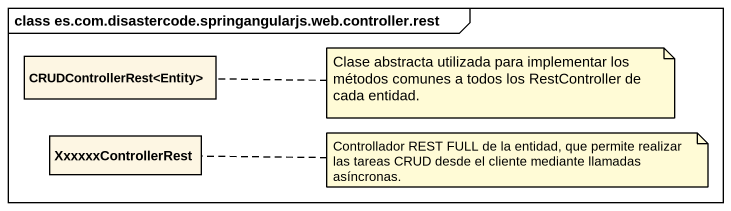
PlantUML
@startuml
mainframe class es.com.disastercode.springangularjs.web.controller.rest
hide circle
hide empty members
class "CRUDControllerRest<Entity>" as CRUDControllerRest_Entity
class XxxxxxControllerRest
note right of CRUDControllerRest_Entity : Clase abstracta utilizada para implementar los métodos comunes a todos los RestController de cada entidad.
note right of XxxxxxControllerRest : Controllador REST FULL de la entidad, que permite realizar las tareas CRUD desde el cliente mediante llamadas asíncronas.
@enduml
